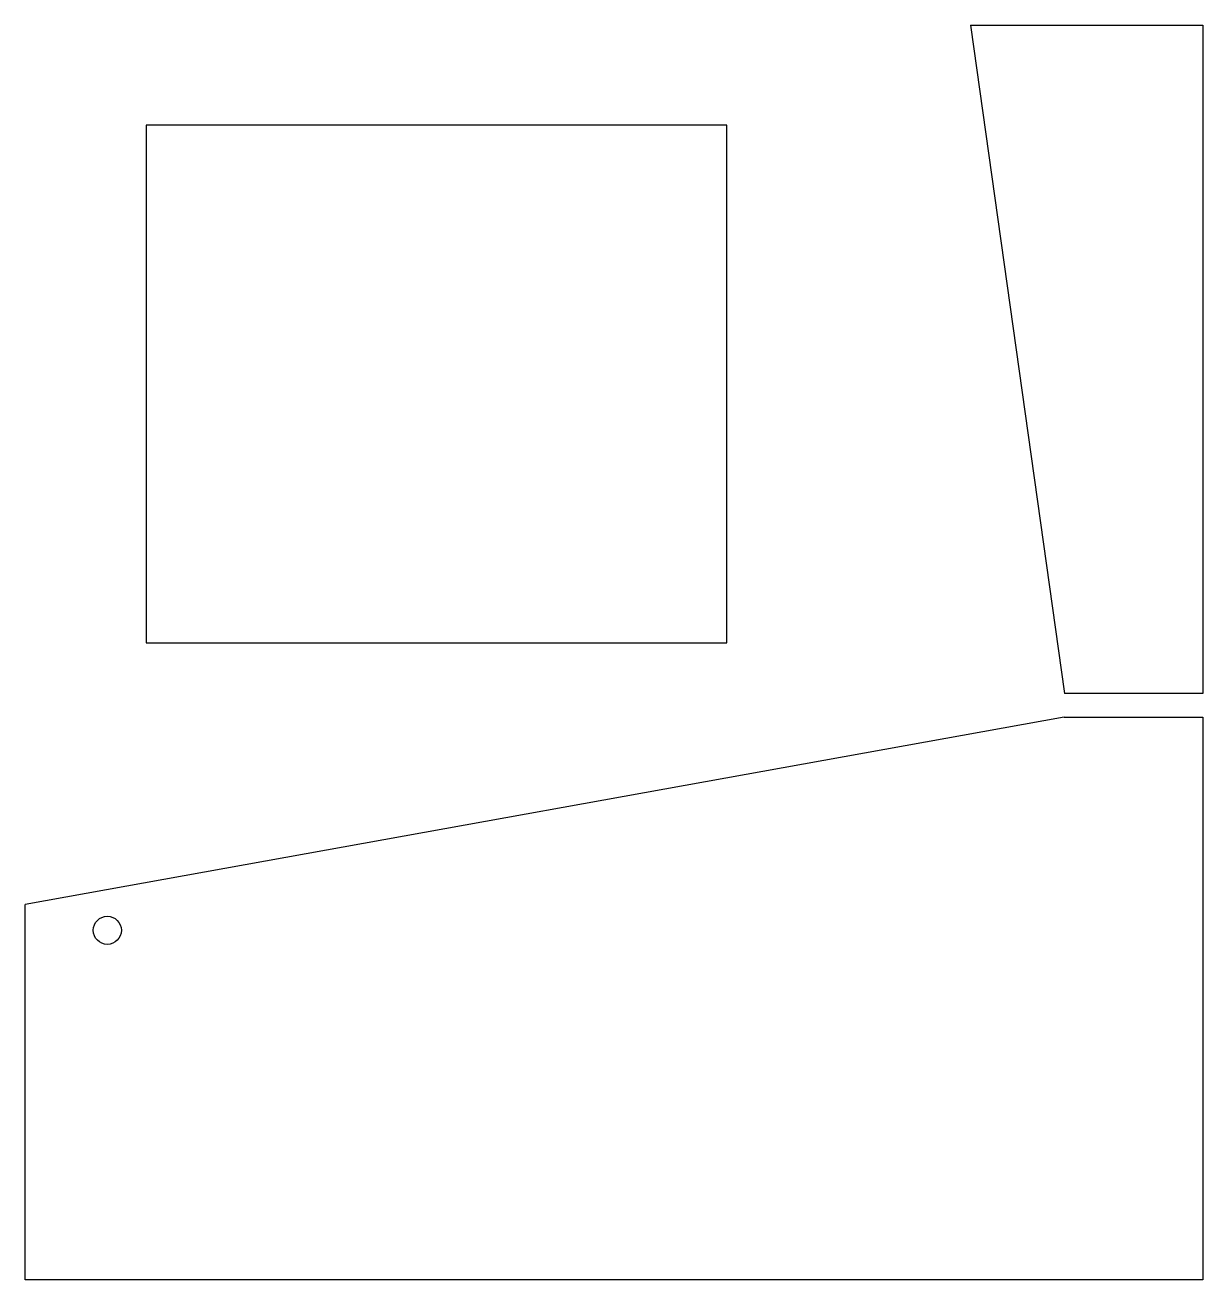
# Model space of a CAD drawing. Header units: inches. Extents: x 0 to 50.2, y 0 to 53.5.
import ezdxf

# ---------------------------------------------------------------- set-up
doc = ezdxf.new("R2010")
doc.units = ezdxf.units.IN
doc.header["$MEASUREMENT"] = 0
doc.layers.add('CAD', color=7, linetype='Continuous')

msp = doc.modelspace()

# ---------------------------------------------------------------- linework, layer by layer
at = {"layer": 'CAD', "linetype": 'Continuous'}
for p, q in [((40.297, 53.495), (50.197, 53.495)), ((40.297, 53.495), (44.297, 24.995)), ((50.197, 53.495), (50.197, 24.995)), ((29.91, 49.231), (5.16, 49.231)), ((5.16, 49.231), (5.16, 27.153)), ((29.91, 27.153), (29.91, 49.231)), ((5.16, 27.153), (29.91, 27.153)), ((50.197, 24.995), (44.297, 24.995)), ((44.291, 23.995), (0, 16)), ((44.291, 23.995), (50.197, 23.995)), ((50.197, 23.995), (50.197, 0)), ((0, 0), (0, 16)), ((50.197, 0), (0, 0))]:
    msp.add_line(p, q, dxfattribs=at)
msp.add_circle((3.504, 14.904), 0.6, dxfattribs=at)

doc.saveas('drawing.dxf')
